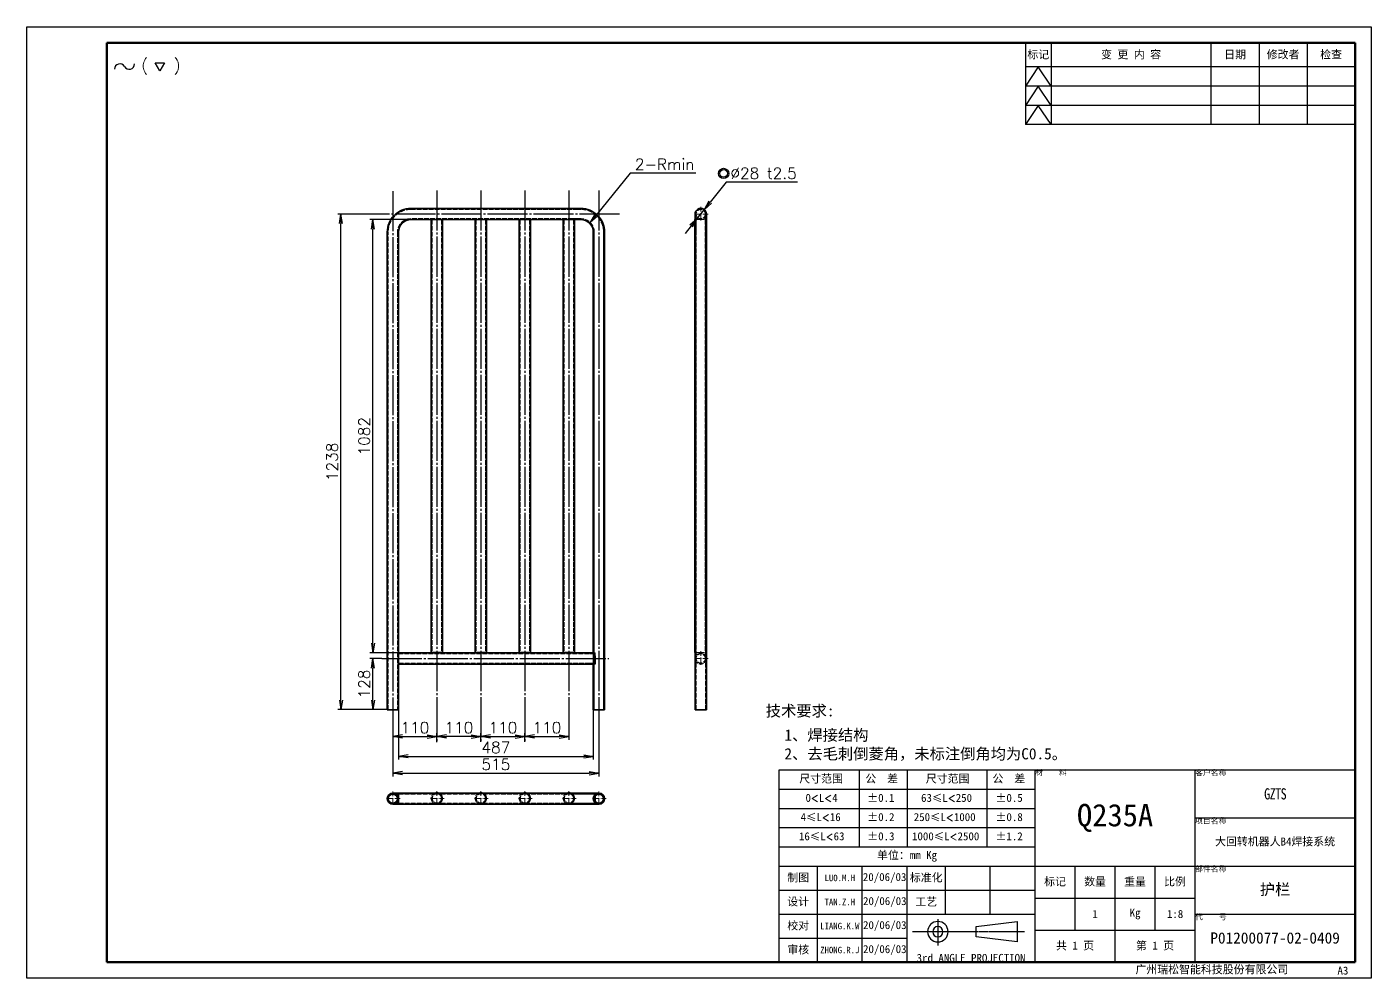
# Model space of a CAD drawing. Header units: millimetres. Extents: x -73083 to 81340, y -6859 to 6812.
# Drawn here: x 45136 to 48496, y -6850 to -4474 of the extents above; entities that cross this region are included whole.
import ezdxf

# ---------------------------------------------------------------- set-up
doc = ezdxf.new("R2010")
doc.units = ezdxf.units.MM
for name, pattern in [('AM_ISO02W050', [7.5, 6, -1.5]), ('AM_ISO08W050', [18, 12, -1.5, 3, -1.5]), ('CENTER-HOKUTO', [23, 20, -1, 1, -1]), ('DASHDOT', [18.5, 12, -3, 0.5, -3]), ('DASHED', [15, 12, -3])]:
    doc.linetypes.add(name, pattern=pattern)
doc.layers.add('A3', color=7, linetype='Continuous', plot=False)
for name, color, linetype, lineweight in [('AM_7', 2, 'AM_ISO08W050', 25), ('AM_HID', 1, 'AM_ISO02W050', 25), ('AM_VIS', 7, 'Continuous', 50), ('SOLID LINE', 7, 'Continuous', 30)]:
    doc.layers.add(name, color=color, linetype=linetype, lineweight=lineweight)
doc.layers.add('title_frame', color=7, linetype='Continuous')
doc.layers.add('word_dim', color=253, linetype='Continuous')
doc.styles.get("Standard").update_dxf_attribs({"font": 'romans.shx', "bigfont": 'bigfont.shx'})
doc.dimstyles.new('RS-1-8', dxfattribs={"dimscale": 8, "dimtxt": 3.5, "dimasz": 3, "dimexe": 1, "dimexo": 0, "dimgap": 1, "dimtad": 3, "dimdsep": 46, "dimtxsty": 'Standard', "dimblk1": 'OPEN', "dimblk2": 'OPEN', "dimsah": 1, "dimcen": 0, "dimclrd": 256, "dimclre": 256, "dimclrt": 3, "dimadec": 0, "dimazin": 0, "dimtfac": 1, "dimtmove": 0, "dimatfit": 3, "dimfxl": 0, "dimtolj": 1, "dimtzin": 0, "dimarcsym": 0})
doc.dimstyles.new('RS-1-8$3', dxfattribs={"dimscale": 8, "dimtxt": 3.5, "dimasz": 3, "dimexe": 1, "dimexo": 0, "dimgap": 1, "dimtad": 3, "dimtoh": 1, "dimdsep": 46, "dimtxsty": 'Standard', "dimblk1": 'OPEN', "dimblk2": 'OPEN', "dimsah": 1, "dimcen": 0, "dimclrd": 256, "dimclre": 256, "dimclrt": 3, "dimadec": 0, "dimazin": 0, "dimtfac": 1, "dimtmove": 0, "dimatfit": 3, "dimfxl": 0, "dimtolj": 1, "dimtzin": 0, "dimarcsym": 0})
doc.dimstyles.new('RS-1-8$4', dxfattribs={"dimscale": 8, "dimtxt": 3.5, "dimasz": 3, "dimexe": 1, "dimexo": 0, "dimgap": 1, "dimtad": 3, "dimtoh": 1, "dimdsep": 46, "dimtxsty": 'Standard', "dimblk1": 'OPEN', "dimblk2": 'OPEN', "dimsah": 1, "dimcen": 0, "dimclrd": 256, "dimclre": 256, "dimclrt": 3, "dimadec": 0, "dimazin": 0, "dimtfac": 1, "dimtmove": 0, "dimatfit": 3, "dimfxl": 0, "dimtolj": 1, "dimtzin": 0, "dimarcsym": 0})

# ---------------------------------------------------------------- blocks, each defined once
blk = doc.blocks.new('_Open')
at = {"color": 0, "lineweight": -2}
for p, q in [((-1, 0.17), (0, 0)), ((-1, -0.17), (0, 0)), ((0, 0), (-1, 0))]:
    blk.add_line(p, q, dxfattribs=at)
blk = doc.blocks.new('*D476')
at = {"layer": 'DEFPOINTS', "color": 0, "linetype": 'Continuous', "ltscale": 5}
for p in [(46829.2, -4930.8), (46811.7, -4952.7)]:
    blk.add_point(p, dxfattribs=at)
at = {"layer": 'word_dim', "linetype": 'Continuous', "lineweight": -2, "ltscale": 5}
for p, q in [((46884.4, -4862), (46844.2, -4912.1)), ((47062.5, -4862), (46884.4, -4862)), ((46811.7, -4952.7), (46829.2, -4930.8)), ((46796.6, -4971.4), (46781.6, -4990.1))]:
    blk.add_line(p, q, dxfattribs=at)
at = {"layer": 'word_dim', "linetype": 'Continuous', "lineweight": -2, "ltscale": 5, "xscale": 24, "yscale": 24, "zscale": 24}
for p, rotation in [((46829.2, -4930.8), 231.2568683288548), ((46811.7, -4952.7), 51.25686832885479)]:
    blk.add_blockref('_Open', p, dxfattribs=dict(at, rotation=rotation))
at = {"layer": 'word_dim', "color": 3, "linetype": 'Continuous', "ltscale": 5, "insert": (46977.5, -4840), "char_height": 28, "attachment_point": 5}
blk.add_mtext('\\A1;∅28 t2.5', dxfattribs=at)
blk = doc.blocks.new('shiage0')
at = {"layer": 'word_dim', "color": 3, "linetype": 'Continuous'}
for centre, start, end in [((1.69, 0), 30, 180), ((4.61, 1.69), 210, 0)]:
    blk.add_arc(centre, 1.69, start, end, dxfattribs=at)
blk = doc.blocks.new('12')
at = {"layer": 'title_frame', "color": 3, "linetype": 'Continuous'}
blk.add_lwpolyline([(20.46, 3.03), (19.01, 5.53), (21.9, 5.53)], close=True, dxfattribs=at)
blk.add_blockref('shiage0', (6.23, 3.56), dxfattribs=at)
blk.add_text('(   )', height=3.5, dxfattribs=at).set_placement((14.64, 3.08))
blk = doc.blocks.new('*D466')
at = {"layer": 'DEFPOINTS', "color": 0, "ltscale": 5}
for p in [(46050.9, -6189.7), (46160.9, -6246.7), (46160.9, -6261.3)]:
    blk.add_point(p, dxfattribs=at)
at = {"layer": 'word_dim', "lineweight": -2, "ltscale": 5}
for p, q in [((46050.9, -6189.7), (46050.9, -6254.7)), ((46074.9, -6246.7), (46136.9, -6246.7)), ((46160.9, -6261.3), (46160.9, -6238.7))]:
    blk.add_line(p, q, dxfattribs=at)
at = {"layer": 'word_dim', "lineweight": -2, "ltscale": 5, "xscale": 24, "yscale": 24, "zscale": 24, "rotation": 180}
blk.add_blockref('_Open', (46050.9, -6246.7), dxfattribs=at)
at = {"layer": 'word_dim', "lineweight": -2, "ltscale": 5, "xscale": 24, "yscale": 24, "zscale": 24}
blk.add_blockref('_Open', (46160.9, -6246.7), dxfattribs=at)
at = {"layer": 'word_dim', "color": 3, "ltscale": 5, "insert": (46105.9, -6224.7), "char_height": 28, "attachment_point": 5}
blk.add_mtext('\\A1;110', dxfattribs=at)
blk = doc.blocks.new('*D467')
at = {"layer": 'DEFPOINTS', "color": 0, "ltscale": 5}
for p in [(46160.9, -6246.7), (46160.9, -6260.3), (46270.9, -6260.3)]:
    blk.add_point(p, dxfattribs=at)
at = {"layer": 'word_dim', "lineweight": -2, "ltscale": 5}
for p, q in [((46160.9, -6260.3), (46160.9, -6238.7)), ((46246.9, -6246.7), (46184.9, -6246.7)), ((46270.9, -6260.3), (46270.9, -6238.7))]:
    blk.add_line(p, q, dxfattribs=at)
at = {"layer": 'word_dim', "lineweight": -2, "ltscale": 5, "xscale": 24, "yscale": 24, "zscale": 24, "rotation": 180}
blk.add_blockref('_Open', (46160.9, -6246.7), dxfattribs=at)
at = {"layer": 'word_dim', "lineweight": -2, "ltscale": 5, "xscale": 24, "yscale": 24, "zscale": 24}
blk.add_blockref('_Open', (46270.9, -6246.7), dxfattribs=at)
at = {"layer": 'word_dim', "color": 3, "ltscale": 5, "insert": (46215.9, -6224.7), "char_height": 28, "attachment_point": 5}
blk.add_mtext('\\A1;110', dxfattribs=at)
blk = doc.blocks.new('*D468')
at = {"layer": 'DEFPOINTS', "color": 0, "ltscale": 5}
for p in [(46380.9, -6246.7), (46270.9, -6260.3), (46380.9, -6260.3)]:
    blk.add_point(p, dxfattribs=at)
at = {"layer": 'word_dim', "lineweight": -2, "ltscale": 5}
for p, q in [((46270.9, -6260.3), (46270.9, -6238.7)), ((46294.9, -6246.7), (46356.9, -6246.7)), ((46380.9, -6260.3), (46380.9, -6238.7))]:
    blk.add_line(p, q, dxfattribs=at)
at = {"layer": 'word_dim', "lineweight": -2, "ltscale": 5, "xscale": 24, "yscale": 24, "zscale": 24, "rotation": 180}
blk.add_blockref('_Open', (46270.9, -6246.7), dxfattribs=at)
at = {"layer": 'word_dim', "lineweight": -2, "ltscale": 5, "xscale": 24, "yscale": 24, "zscale": 24}
blk.add_blockref('_Open', (46380.9, -6246.7), dxfattribs=at)
at = {"layer": 'word_dim', "color": 3, "ltscale": 5, "insert": (46325.9, -6224.7), "char_height": 28, "attachment_point": 5}
blk.add_mtext('\\A1;110', dxfattribs=at)
blk = doc.blocks.new('*D469')
at = {"layer": 'DEFPOINTS', "color": 0, "ltscale": 5}
for p in [(46490.9, -6188.7), (46490.9, -6246.7), (46380.9, -6260.3)]:
    blk.add_point(p, dxfattribs=at)
at = {"layer": 'word_dim', "lineweight": -2, "ltscale": 5}
for p, q in [((46490.9, -6188.7), (46490.9, -6254.7)), ((46380.9, -6260.3), (46380.9, -6238.7)), ((46404.9, -6246.7), (46466.9, -6246.7))]:
    blk.add_line(p, q, dxfattribs=at)
at = {"layer": 'word_dim', "lineweight": -2, "ltscale": 5, "xscale": 24, "yscale": 24, "zscale": 24, "rotation": 180}
blk.add_blockref('_Open', (46380.9, -6246.7), dxfattribs=at)
at = {"layer": 'word_dim', "lineweight": -2, "ltscale": 5, "xscale": 24, "yscale": 24, "zscale": 24}
blk.add_blockref('_Open', (46490.9, -6246.7), dxfattribs=at)
at = {"layer": 'word_dim', "color": 3, "ltscale": 5, "insert": (46435.9, -6224.7), "char_height": 28, "attachment_point": 5}
blk.add_mtext('\\A1;110', dxfattribs=at)
blk = doc.blocks.new('*D470')
at = {"layer": 'DEFPOINTS', "color": 0, "ltscale": 5}
for p in [(46050.9, -6189.7), (46565.9, -6184.5), (46565.9, -6338.4)]:
    blk.add_point(p, dxfattribs=at)
at = {"layer": 'word_dim', "lineweight": -2, "ltscale": 5}
for p, q in [((46050.9, -6189.7), (46050.9, -6346.4)), ((46565.9, -6184.5), (46565.9, -6346.4)), ((46074.9, -6338.4), (46541.9, -6338.4))]:
    blk.add_line(p, q, dxfattribs=at)
at = {"layer": 'word_dim', "lineweight": -2, "ltscale": 5, "xscale": 24, "yscale": 24, "zscale": 24, "rotation": 180}
blk.add_blockref('_Open', (46050.9, -6338.4), dxfattribs=at)
at = {"layer": 'word_dim', "lineweight": -2, "ltscale": 5, "xscale": 24, "yscale": 24, "zscale": 24}
blk.add_blockref('_Open', (46565.9, -6338.4), dxfattribs=at)
at = {"layer": 'word_dim', "color": 3, "ltscale": 5, "insert": (46308.4, -6316.4), "char_height": 28, "attachment_point": 5}
blk.add_mtext('\\A1;515', dxfattribs=at)
blk = doc.blocks.new('*D471')
at = {"layer": 'DEFPOINTS', "color": 0, "ltscale": 5}
for p in [(46544.1, -4963.1), (46523.1, -4989.2)]:
    blk.add_point(p, dxfattribs=at)
at = {"layer": 'word_dim', "lineweight": -2, "ltscale": 5}
for p, q in [((46644.2, -4839.5), (46559.2, -4944.5)), ((46808.2, -4839.5), (46644.2, -4839.5))]:
    blk.add_line(p, q, dxfattribs=at)
at = {"layer": 'word_dim', "lineweight": -2, "ltscale": 5, "xscale": 24, "yscale": 24, "zscale": 24, "rotation": 231.0047292198497}
blk.add_blockref('_Open', (46544.1, -4963.1), dxfattribs=at)
at = {"layer": 'word_dim', "color": 3, "ltscale": 5, "insert": (46730.2, -4817.5), "char_height": 28, "attachment_point": 5}
blk.add_mtext('\\A1;{\\Fromans,bigfont|c134;2-Rmin}', dxfattribs=at)
blk = doc.blocks.new('*D472')
at = {"layer": 'DEFPOINTS', "color": 0, "ltscale": 5}
for p in [(46001.2, -6051.7), (46023.2, -6051.7), (46036.9, -6179.7)]:
    blk.add_point(p, dxfattribs=at)
at = {"layer": 'word_dim', "lineweight": -2, "ltscale": 5}
for p, q in [((46023.2, -6051.7), (45993.2, -6051.7)), ((46001.2, -6155.7), (46001.2, -6075.7)), ((46036.9, -6179.7), (45993.2, -6179.7))]:
    blk.add_line(p, q, dxfattribs=at)
at = {"layer": 'word_dim', "lineweight": -2, "ltscale": 5, "xscale": 24, "yscale": 24, "zscale": 24}
for p, rotation in [((46001.2, -6051.7), 90), ((46001.2, -6179.7), 270)]:
    blk.add_blockref('_Open', p, dxfattribs=dict(at, rotation=rotation))
at = {"layer": 'word_dim', "color": 3, "ltscale": 5, "insert": (45979.2, -6115.7), "char_height": 28, "attachment_point": 5, "rotation": 90}
blk.add_mtext('\\A1;128', dxfattribs=at)
blk = doc.blocks.new('*D473')
at = {"layer": 'DEFPOINTS', "color": 0, "ltscale": 5}
for p in [(45921.2, -4941.7), (46027.7, -4941.7), (46036.9, -6179.7)]:
    blk.add_point(p, dxfattribs=at)
at = {"layer": 'word_dim', "lineweight": -2, "ltscale": 5}
for p, q in [((46027.7, -4941.7), (45913.2, -4941.7)), ((45921.2, -6155.7), (45921.2, -4965.7)), ((46036.9, -6179.7), (45913.2, -6179.7))]:
    blk.add_line(p, q, dxfattribs=at)
at = {"layer": 'word_dim', "lineweight": -2, "ltscale": 5, "xscale": 24, "yscale": 24, "zscale": 24}
for p, rotation in [((45921.2, -4941.7), 90), ((45921.2, -6179.7), 270)]:
    blk.add_blockref('_Open', p, dxfattribs=dict(at, rotation=rotation))
at = {"layer": 'word_dim', "color": 3, "ltscale": 5, "insert": (45899.2, -5560.7), "char_height": 28, "attachment_point": 5, "rotation": 90}
blk.add_mtext('\\A1;1238', dxfattribs=at)
blk = doc.blocks.new('*D474')
at = {"layer": 'DEFPOINTS', "color": 0, "ltscale": 5}
for p in [(46064.9, -6179.7), (46551.9, -6179.7), (46551.9, -6296.3)]:
    blk.add_point(p, dxfattribs=at)
at = {"layer": 'word_dim', "lineweight": -2, "ltscale": 5}
for p, q in [((46064.9, -6179.7), (46064.9, -6304.3)), ((46551.9, -6179.7), (46551.9, -6304.3)), ((46088.9, -6296.3), (46527.9, -6296.3))]:
    blk.add_line(p, q, dxfattribs=at)
at = {"layer": 'word_dim', "lineweight": -2, "ltscale": 5, "xscale": 24, "yscale": 24, "zscale": 24, "rotation": 180}
blk.add_blockref('_Open', (46064.9, -6296.3), dxfattribs=at)
at = {"layer": 'word_dim', "lineweight": -2, "ltscale": 5, "xscale": 24, "yscale": 24, "zscale": 24}
blk.add_blockref('_Open', (46551.9, -6296.3), dxfattribs=at)
at = {"layer": 'word_dim', "color": 3, "ltscale": 5, "insert": (46308.4, -6274.3), "char_height": 28, "attachment_point": 5}
blk.add_mtext('\\A1;487', dxfattribs=at)
blk = doc.blocks.new('*D475')
at = {"layer": 'DEFPOINTS', "color": 0, "ltscale": 5}
for p in [(46001.2, -4955.7), (46095.9, -4955.7), (46064.9, -6037.7)]:
    blk.add_point(p, dxfattribs=at)
at = {"layer": 'word_dim', "lineweight": -2, "ltscale": 5}
for p, q in [((46095.9, -4955.7), (45993.2, -4955.7)), ((46001.2, -6013.7), (46001.2, -4979.7)), ((46064.9, -6037.7), (45993.2, -6037.7))]:
    blk.add_line(p, q, dxfattribs=at)
at = {"layer": 'word_dim', "lineweight": -2, "ltscale": 5, "xscale": 24, "yscale": 24, "zscale": 24}
for p, rotation in [((46001.2, -4955.7), 90), ((46001.2, -6037.7), 270)]:
    blk.add_blockref('_Open', p, dxfattribs=dict(at, rotation=rotation))
at = {"layer": 'word_dim', "color": 3, "ltscale": 5, "insert": (45979.2, -5496.7), "char_height": 28, "attachment_point": 5, "rotation": 90}
blk.add_mtext('\\A1;1082', dxfattribs=at)

msp = doc.modelspace()

# ---------------------------------------------------------------- linework, layer by layer
at = {"layer": 'A3', "linetype": 'Continuous'}
msp.add_lwpolyline([(45136.11459, -4474.23229), (48496.11459, -4474.23229), (48496.11459, -6850.23229), (45136.11459, -6850.23229)], close=True, dxfattribs=at)
at = {"layer": 'AM_7', "linetype": 'DASHDOT', "lineweight": 13}
for p, q in [((46820.4472, -4923.53785), (46820.4472, -4959.93793)), ((46838.64727, -4941.73792), (46802.24725, -4941.73792)), ((46820.4472, -6033.53791), (46820.4472, -6069.9379)), ((46838.64727, -6051.7379), (46802.24725, -6051.7379)), ((46050.86627, -6383.74952), (46050.86627, -6420.14954)), ((46160.86523, -6383.10987), (46160.86523, -6419.50989)), ((46270.86523, -6383.10987), (46270.86523, -6419.50989)), ((46380.86523, -6383.10987), (46380.86523, -6419.50989)), ((46490.86523, -6383.10987), (46490.86523, -6419.50989)), ((46565.86627, -6383.74952), (46565.86627, -6420.14954)), ((46069.06628, -6401.94947), (46032.66626, -6401.94947)), ((46179.06524, -6401.30994), (46142.66525, -6401.30994)), ((46289.06524, -6401.30994), (46252.66522, -6401.30994)), ((46399.06524, -6401.30994), (46362.66522, -6401.30994)), ((46509.06524, -6401.30994), (46472.66522, -6401.30994)), ((46584.06628, -6401.94947), (46547.66626, -6401.94947))]:
    msp.add_line(p, q, dxfattribs=at)
at = {"layer": 'AM_HID', "linetype": 'DASHED', "lineweight": 13}
for p, q in [((46095.86627, -4930.23792), (46500.86627, -4930.23792)), ((46520.86627, -4927.73792), (46500.86627, -4927.73792)), ((46500.86627, -4930.23792), (46520.86627, -4930.23792)), ((46520.86627, -4930.23792), (46500.86627, -4930.23792)), ((46500.86627, -4953.23792), (46095.86627, -4953.23792)), ((46146.86523, -4955.73792), (46174.86523, -4955.73792)), ((46149.36523, -4955.73792), (46149.36523, -6036.7379)), ((46172.36523, -4955.73792), (46172.36523, -6036.7379)), ((46256.86523, -4955.73792), (46284.86523, -4955.73792)), ((46259.36523, -4955.73792), (46259.36523, -6036.7379)), ((46282.36523, -4955.73792), (46282.36523, -6036.7379)), ((46366.86523, -4955.73792), (46394.86523, -4955.73792)), ((46369.36523, -4955.73792), (46369.36523, -6036.7379)), ((46392.36523, -4955.73792), (46392.36523, -6036.7379)), ((46476.86523, -4955.73792), (46500.86627, -4955.73792)), ((46479.36523, -4955.73792), (46479.36523, -6036.7379)), ((46500.86627, -4953.23792), (46520.86627, -4953.23792)), ((46520.86627, -4953.23792), (46500.86627, -4953.23792)), ((46500.86627, -4955.73792), (46520.86627, -4955.73792)), ((46502.36523, -4955.73792), (46502.36523, -6036.7379)), ((46806.4472, -4986.73792), (46806.4472, -4955.71045)), ((46808.30767, -4955.73792), (46808.30767, -6036.7379)), ((46808.30767, -4955.73792), (46808.30767, -6036.7379)), ((46808.30767, -4955.73792), (46808.30767, -6036.7379)), ((46808.30767, -4955.73792), (46808.30767, -6036.7379)), ((46808.9472, -4941.73792), (46808.9472, -4986.73792)), ((46808.9472, -4986.73792), (46808.9472, -4941.7594)), ((46831.30767, -4955.73792), (46831.30767, -6036.7379)), ((46831.30767, -4955.73792), (46831.30767, -6036.7379)), ((46831.30767, -4955.73792), (46831.30767, -6036.7379)), ((46831.30767, -4955.73792), (46831.30767, -6036.7379)), ((46831.9472, -4941.73792), (46831.9472, -4986.73792)), ((46833.80767, -4955.73792), (46833.80767, -6036.7379)), ((46833.80767, -4955.73792), (46833.80767, -6036.7379)), ((46833.80767, -4955.73792), (46833.80767, -6036.7379)), ((46833.80767, -4955.73792), (46833.80767, -6036.7379)), ((46834.4472, -4986.73792), (46834.4472, -4941.7378)), ((46039.36627, -6179.7379), (46039.36627, -4986.73792)), ((46062.36627, -4986.73792), (46062.36627, -6179.7379)), ((46551.86627, -4986.73792), (46551.86627, -6179.7379)), ((46554.36627, -4986.73792), (46554.36627, -6179.7379)), ((46554.36627, -6179.7379), (46554.36627, -4986.73792)), ((46577.36627, -4986.73792), (46577.36627, -6179.7379)), ((46577.36627, -6179.7379), (46577.36627, -4986.73792)), ((46579.86627, -6179.7379), (46579.86627, -4986.73792)), ((46806.4472, -6036.73798), (46806.4472, -4986.73792)), ((46808.9472, -6179.7379), (46808.9472, -4986.73792)), ((46808.9472, -6179.7379), (46808.9472, -4986.73792)), ((46831.9472, -6179.7379), (46831.9472, -4986.73792)), ((46831.9472, -6179.7379), (46831.9472, -4986.73792)), ((46834.4472, -6179.7379), (46834.4472, -4986.73792)), ((46064.86627, -6063.2379), (46064.86627, -6040.2379)), ((46064.86627, -6040.2379), (46542.86627, -6040.2379)), ((46551.86627, -6065.7379), (46551.86627, -6037.7379)), ((46542.86627, -6063.2379), (46064.86627, -6063.2379)), ((46050.88772, -6413.44947), (46095.86627, -6413.44947)), ((46064.86627, -6387.94947), (46095.86627, -6387.94947)), ((46542.86627, -6390.44947), (46064.86627, -6390.44947)), ((46542.86627, -6413.44947), (46064.86627, -6413.44947)), ((46095.86627, -6387.94947), (46500.86627, -6387.94947)), ((46095.86627, -6390.44947), (46500.86627, -6390.44947)), ((46095.86627, -6413.44947), (46500.86627, -6413.44947)), ((46520.86627, -6387.94947), (46500.86627, -6387.94947)), ((46520.86627, -6390.44947), (46500.86627, -6390.44947)), ((46520.86627, -6413.44947), (46500.86627, -6413.44947)), ((46520.86627, -6387.94947), (46556.86621, -6387.94947)), ((46520.86627, -6390.44947), (46565.86627, -6390.44947)), ((46520.86627, -6413.44947), (46565.86627, -6413.44947))]:
    msp.add_line(p, q, dxfattribs=at)
at = {"layer": 'AM_HID', "linetype": 'DASHED', "lineweight": 13, "ltscale": 0.099974}
msp.add_line((46504.86523, -4955.73792), (46500.86627, -4955.73792), dxfattribs=at)
at = {"layer": 'AM_HID', "linetype": 'DASHED', "lineweight": 13, "ltscale": 0.334012}
for p, q in [((46819.80767, -4955.73792), (46806.4472, -4955.73792)), ((46806.4472, -6036.7379), (46819.80767, -6036.7379))]:
    msp.add_line(p, q, dxfattribs=at)
at = {"layer": 'AM_HID', "linetype": 'DASHED', "lineweight": 13, "ltscale": 0.35}
for p, q in [((46833.80767, -4955.73792), (46819.80767, -4955.73792)), ((46542.86627, -6040.2379), (46556.86627, -6040.2379)), ((46819.80767, -6036.7379), (46833.80767, -6036.7379)), ((46542.86627, -6063.2379), (46556.86627, -6063.2379)), ((46556.86627, -6390.44947), (46542.86627, -6390.44947)), ((46556.86627, -6413.44947), (46542.86627, -6413.44947))]:
    msp.add_line(p, q, dxfattribs=at)
at = {"layer": 'AM_HID', "linetype": 'DASHED', "lineweight": 13, "ltscale": 0.125}
for p, q in [((46556.86627, -6037.7379), (46551.86627, -6037.7379)), ((46556.86627, -6065.7379), (46551.86627, -6065.7379))]:
    msp.add_line(p, q, dxfattribs=at)
at = {"layer": 'AM_HID', "linetype": 'DASHED', "lineweight": 13, "ltscale": 0.182201}
msp.add_line((46556.86627, -6037.7379), (46556.86627, -6045.02594), dxfattribs=at)
at = {"layer": 'AM_HID', "linetype": 'DASHED', "lineweight": 13, "ltscale": 0.019095}
msp.add_line((46051.65106, -6413.42273), (46050.88772, -6413.44947), dxfattribs=at)
at = {"layer": 'AM_HID', "linetype": 'DASHED', "lineweight": 13, "ltscale": 0.2875}
msp.add_line((46064.86627, -6401.94947), (46064.86627, -6390.44947), dxfattribs=at)
at = {"layer": 'AM_HID', "linetype": 'DASHED', "lineweight": 13, "ltscale": 0.089124}
msp.add_line((46556.86627, -6391.22571), (46556.86627, -6394.79065), dxfattribs=at)
at = {"layer": 'AM_HID', "linetype": 'DASHED', "lineweight": 13, "ltscale": 0.089099}
msp.add_line((46556.86627, -6409.10938), (46556.86627, -6412.67334), dxfattribs=at)
at = {"layer": 'AM_HID', "linetype": 'DASHED', "lineweight": 13}
for points in [[(46831.9472, -4986.73792), (46831.9472, -4942.76624), (46831.9472, -4941.76392), (46831.92047, -4940.95313)], [(46050.08148, -6390.47632), (46051.32431, -6390.44947), (46065.20245, -6390.44947), (46095.86627, -6390.44947)]]:
    msp.add_lwpolyline(points, dxfattribs=at)
for centre, radius in [((46820.4472, -4941.73792), 11.5), ((46820.4472, -6051.7379), 14), ((46820.4472, -6051.7379), 11.5), ((46160.86523, -6401.30994), 11.5), ((46270.86523, -6401.30994), 11.5), ((46380.86523, -6401.30994), 11.5), ((46490.86523, -6401.30994), 11.5)]:
    msp.add_circle(centre, radius, dxfattribs=at)
for centre, radius, start, end in [((46095.86627, -4986.73792), 56.5, 90.0000025, 180.00000501), ((46520.86627, -4986.73792), 59, 0, 90.0000025), ((46520.86627, -4986.73792), 56.5, 0, 90.0000025), ((46520.86627, -4986.73792), 56.5, 0, 90.0000025), ((46095.86627, -4986.73792), 33.5, 90.0000025, 180.00000501), ((46520.86627, -4986.73792), 33.5, 0, 90.0000025), ((46520.86627, -4986.73792), 33.5, 0, 90.0000025), ((46520.86627, -4986.73792), 31, 0, 90.0000025), ((46820.42901, -4941.73523), 13.98195, 179.63744491, 183.92914327), ((46820.4472, -4941.73792), 14, 180.00002231, 0.00001565), ((46820.14813, -4941.74683), 11.20087, 180.06432171, 183.97210516), ((46050.86374, -6401.97132), 13.9784, 269.63977332, 273.9295351), ((46160.86523, -6401.30994), 14, 180.00000501, 72.61424775), ((46160.86523, -6401.30994), 14, 107.38575726, 180.00000501), ((46270.86523, -6401.30994), 14, 180.00000501, 72.61424775), ((46270.86523, -6401.30994), 14, 107.38575726, 180.00000501), ((46380.86523, -6401.30994), 14, 180.00000501, 72.61424775), ((46380.86523, -6401.30994), 14, 107.38575726, 180.00000501), ((46490.86523, -6401.30994), 14, 180.00000501, 72.61424775), ((46490.86523, -6401.30994), 14, 107.38575726, 180.00000501)]:
    msp.add_arc(centre, radius, start, end, dxfattribs=at)
at = {"layer": 'AM_VIS', "linetype": 'Continuous'}
for p, q in [((48456.11459, -4514.23229), (45336.11459, -4514.23229)), ((45336.11459, -6810.23229), (45336.11459, -4514.23229)), ((48456.11459, -6810.23229), (48456.11459, -4514.23229)), ((48456.11459, -6810.23229), (45336.11459, -6810.23229))]:
    msp.add_line(p, q, dxfattribs=at)
at = {"layer": 'AM_VIS', "lineweight": 35}
for p, q in [((46095.86627, -4927.73792), (46500.86627, -4927.73792)), ((46500.86627, -4927.73792), (46520.86627, -4927.73792)), ((46095.86627, -4955.73792), (46146.86523, -4955.73792)), ((46174.86523, -4955.73792), (46146.86523, -4955.73792)), ((46146.86523, -4955.73792), (46146.86523, -6036.7379)), ((46174.86523, -4955.73792), (46256.86523, -4955.73792)), ((46174.86523, -4955.73792), (46174.86523, -6036.7379)), ((46284.86523, -4955.73792), (46256.86523, -4955.73792)), ((46256.86523, -4955.73792), (46256.86523, -6036.7379)), ((46284.86523, -4955.73792), (46366.86523, -4955.73792)), ((46284.86523, -4955.73792), (46284.86523, -6036.7379)), ((46394.86523, -4955.73792), (46366.86523, -4955.73792)), ((46366.86523, -4955.73792), (46366.86523, -6036.7379)), ((46394.86523, -4955.73792), (46476.86523, -4955.73792)), ((46394.86523, -4955.73792), (46394.86523, -6036.7379)), ((46504.86523, -4955.73792), (46476.86523, -4955.73792)), ((46476.86523, -4955.73792), (46476.86523, -6036.7379)), ((46504.86523, -4955.73792), (46504.86523, -6036.7379)), ((46805.80767, -4955.73792), (46805.80767, -6036.7379)), ((46805.80767, -4955.73792), (46805.80767, -6036.7379)), ((46805.80767, -4955.73792), (46805.80767, -6036.7379)), ((46805.80767, -4955.73792), (46805.80767, -6036.7379)), ((46806.4472, -4941.73792), (46806.4472, -4986.73792)), ((46834.4472, -4941.73792), (46834.4472, -4986.73792)), ((46036.86627, -6179.7379), (46036.86627, -4986.73792)), ((46064.86627, -4986.73792), (46064.86627, -5796.7379)), ((46551.86627, -6037.7379), (46551.86627, -4986.73792)), ((46579.86627, -4986.73792), (46579.86627, -6179.7379)), ((46806.4472, -6179.7379), (46806.4472, -4986.73792)), ((46834.4472, -6179.7379), (46834.4472, -4986.73792)), ((46064.86627, -5799.2379), (46064.86627, -5824.2379)), ((46064.86627, -5826.7379), (46064.86627, -6179.7379)), ((46551.86627, -6037.7379), (46064.86627, -6037.7379)), ((46064.86627, -6065.7379), (46064.86627, -6045.02594)), ((46146.86523, -6036.7379), (46174.86523, -6036.7379)), ((46256.86523, -6036.7379), (46284.86523, -6036.7379)), ((46366.86523, -6036.7379), (46394.86523, -6036.7379)), ((46476.86523, -6036.7379), (46504.86523, -6036.7379)), ((46556.86627, -6045.02594), (46556.86627, -6065.7379)), ((46806.4472, -6179.7379), (46806.4472, -6036.73798)), ((46551.86627, -6065.7379), (46064.86627, -6065.7379)), ((46551.86627, -6179.7379), (46551.86627, -6065.7379)), ((46064.86627, -6179.7379), (46036.86627, -6179.7379)), ((46579.86627, -6179.7379), (46551.86627, -6179.7379)), ((46050.77585, -6415.94959), (46095.86627, -6415.94947)), ((46556.86627, -6387.94947), (46064.86627, -6387.94947)), ((46556.86627, -6415.94947), (46064.86627, -6415.94947)), ((46095.86627, -6415.94947), (46500.86627, -6415.94947)), ((46520.86627, -6415.94947), (46500.86627, -6415.94947)), ((46520.86627, -6415.94947), (46565.86627, -6415.94947))]:
    msp.add_line(p, q, dxfattribs=at)
at = {"layer": 'AM_VIS', "lineweight": 35, "ltscale": 0.400026}
msp.add_line((46520.86627, -4955.73792), (46504.86523, -4955.73792), dxfattribs=at)
at = {"layer": 'AM_VIS', "lineweight": 35, "ltscale": 0.015988}
for p, q in [((46806.4472, -4955.73792), (46805.80767, -4955.73792)), ((46805.80767, -6036.7379), (46806.4472, -6036.7379))]:
    msp.add_line(p, q, dxfattribs=at)
at = {"layer": 'AM_VIS', "lineweight": 35, "ltscale": 0.351593}
msp.add_line((46806.4472, -4955.71045), (46806.4472, -4941.64673), dxfattribs=at)
at = {"layer": 'AM_VIS', "lineweight": 35, "ltscale": 0.0625}
for p, q in [((46064.86627, -5796.7379), (46064.86627, -5799.2379)), ((46064.86627, -5824.2379), (46064.86627, -5826.7379))]:
    msp.add_line(p, q, dxfattribs=at)
at = {"layer": 'AM_VIS', "lineweight": 35, "ltscale": 0.182201}
msp.add_line((46064.86627, -6045.02594), (46064.86627, -6037.7379), dxfattribs=at)
at = {"layer": 'AM_VIS', "lineweight": 35, "ltscale": 0.349939}
msp.add_line((46820.44476, -6179.7379), (46806.4472, -6179.7379), dxfattribs=at)
at = {"layer": 'AM_VIS', "lineweight": 35, "ltscale": 0.350061}
msp.add_line((46834.4472, -6179.7379), (46820.44476, -6179.7379), dxfattribs=at)
at = {"layer": 'AM_VIS', "lineweight": 35, "ltscale": 0.35}
msp.add_line((46064.86627, -6401.94947), (46064.86627, -6387.94947), dxfattribs=at)
at = {"layer": 'AM_VIS', "lineweight": 35, "ltscale": 0.307156}
msp.add_line((46064.86627, -6414.23572), (46064.86627, -6401.94947), dxfattribs=at)
at = {"layer": 'AM_VIS', "lineweight": 35, "ltscale": 0.042844}
for p, q in [((46064.86627, -6415.94947), (46064.86627, -6414.23572)), ((46556.86627, -6414.23572), (46556.86627, -6415.94947))]:
    msp.add_line(p, q, dxfattribs=at)
at = {"layer": 'AM_VIS', "lineweight": 35, "ltscale": 0.225002}
msp.add_line((46556.86621, -6387.94947), (46565.86627, -6387.94947), dxfattribs=at)
at = {"layer": 'AM_VIS', "lineweight": 35, "ltscale": 0.081906}
msp.add_line((46556.86627, -6387.94947), (46556.86627, -6391.22571), dxfattribs=at)
at = {"layer": 'AM_VIS', "lineweight": 35, "ltscale": 0.357968}
msp.add_line((46556.86627, -6394.79065), (46556.86627, -6409.10938), dxfattribs=at)
at = {"layer": 'AM_VIS', "lineweight": 35, "ltscale": 0.039059}
msp.add_line((46556.86627, -6412.67334), (46556.86627, -6414.23572), dxfattribs=at)
at = {"layer": 'AM_VIS', "lineweight": 35}
msp.add_lwpolyline([(46049.91089, -6387.98218), (46051.13781, -6387.94947), (46058.46649, -6387.94947), (46064.86627, -6387.94947)], dxfattribs=at)
for centre, radius in [((46050.86627, -6401.94947), 14), ((46050.86627, -6401.94947), 11.5), ((46565.86627, -6401.94947), 14), ((46565.86627, -6401.94947), 11.5)]:
    msp.add_circle(centre, radius, dxfattribs=at)
for centre, radius, start, end in [((46095.86627, -4986.73792), 59, 90.0000025, 180.00000501), ((46520.86627, -4986.73792), 59, 0, 90.0000025), ((46820.4472, -4941.73792), 14, 0.00001565, 180.00002231), ((46095.86627, -4986.73792), 31, 90.0000025, 180.00000501), ((46520.86627, -4986.73792), 31, 0, 90.0000025), ((46820.08197, -4941.74891), 14.36521, 0.04457601, 3.85755979), ((46160.86523, -6401.30994), 14, 72.61424775, 107.38575726), ((46270.86523, -6401.30994), 14, 72.61424775, 107.38575726), ((46380.86523, -6401.30994), 14, 72.61424775, 107.38575726), ((46490.86523, -6401.30994), 14, 72.61424775, 107.38575726)]:
    msp.add_arc(centre, radius, start, end, dxfattribs=at)
at = {"layer": 'title_frame', "linetype": 'Continuous'}
for p, q in [((47632.11459, -4514.23229), (47632.11459, -4718.23229)), ((47696.11459, -4514.23229), (47696.11459, -4718.23229)), ((48096.11459, -4718.23229), (48096.11459, -4514.23229)), ((48216.11459, -4514.23229), (48216.11459, -4718.23229)), ((48336.11459, -4514.23229), (48336.11459, -4718.23229)), ((48456.11459, -4718.23229), (48456.11459, -4514.23229)), ((48456.11459, -4574.23229), (47632.11459, -4574.23229)), ((47664.11459, -4574.23229), (47632.11459, -4622.23229)), ((47696.11459, -4622.23229), (47664.11459, -4574.23229)), ((48456.11459, -4622.23229), (47632.11459, -4622.23229)), ((47664.11459, -4622.23229), (47632.11459, -4670.23229)), ((47696.11459, -4670.23229), (47664.11459, -4622.23229)), ((48456.11459, -4670.23229), (47632.11459, -4670.23229)), ((47664.11459, -4670.23229), (47632.11459, -4718.23229)), ((47696.11459, -4718.23229), (47664.11459, -4670.23229)), ((48456.11459, -4718.23229), (47632.11459, -4718.23229)), ((47016.11459, -6330.23229), (48456.11459, -6330.23229)), ((47016.11459, -6810.23229), (47016.11459, -6330.23229)), ((47216.11459, -6330.23229), (47216.11459, -6522.23229)), ((47336.11459, -6330.23229), (47336.11459, -6522.23229)), ((47536.11459, -6522.23229), (47536.11459, -6330.23229)), ((47656.11459, -6810.23229), (47656.11459, -6330.23229)), ((48056.11459, -6810.23229), (48056.11459, -6330.23229)), ((48456.11459, -6810.23229), (48456.11459, -6330.23229)), ((47016.11459, -6378.23229), (47656.11459, -6378.23229)), ((47016.11459, -6426.23229), (47656.11459, -6426.23229)), ((48056.11459, -6450.23229), (48456.11459, -6450.23229)), ((47016.11459, -6474.23229), (47656.11459, -6474.23229)), ((47016.11459, -6522.23229), (47656.11459, -6522.23229)), ((47016.11459, -6570.23229), (48456.11459, -6570.23229)), ((47112.11459, -6810.23229), (47112.11459, -6570.23229)), ((47112.11459, -6810.23229), (47112.11459, -6570.23229)), ((47224.11459, -6810.23229), (47224.11459, -6570.23229)), ((47224.11459, -6810.23229), (47224.11459, -6570.23229)), ((47336.11459, -6810.23229), (47336.11459, -6570.23229)), ((47336.11459, -6810.23229), (47336.11459, -6570.23229)), ((47432.11459, -6690.23229), (47432.11459, -6570.23229)), ((47544.11459, -6690.23229), (47544.11459, -6570.23229)), ((47756.11459, -6730.23229), (47756.11459, -6570.23229)), ((47856.11459, -6810.23229), (47856.11459, -6570.23229)), ((47956.11459, -6730.23229), (47956.11459, -6570.23229)), ((47016.11459, -6630.23229), (47656.11459, -6630.23229)), ((47656.11459, -6650.23229), (48056.11459, -6650.23229)), ((47016.11459, -6690.23229), (47656.11459, -6690.23229)), ((48056.11459, -6690.23229), (48456.11459, -6690.23229)), ((47016.11459, -6750.23229), (47336.11459, -6750.23229)), ((47016.11459, -6750.23229), (47336.11459, -6750.23229)), ((47656.11459, -6730.23229), (48056.11459, -6730.23229)), ((47016.11459, -6810.23229), (48456.11459, -6810.23229)), ((47016.11459, -6810.23229), (48456.11459, -6810.23229))]:
    msp.add_line(p, q, dxfattribs=at)
at = {"layer": 'title_frame', "color": 2, "linetype": 'CENTER-HOKUTO'}
for p, q in [((47413.19047, -6702.88495), (47413.19047, -6769.03535)), ((47630.03527, -6734.37295), (47349.97127, -6734.37295))]:
    msp.add_line(p, q, dxfattribs=at)
at = {"layer": 'title_frame', "color": 3, "linetype": 'Continuous'}
for p, q in [((47509.19047, -6721.57295), (47611.59047, -6708.77295)), ((47611.59047, -6708.77295), (47611.59047, -6759.97295)), ((47509.19047, -6747.17295), (47509.19047, -6721.57295)), ((47611.59047, -6759.97295), (47509.19047, -6747.17295))]:
    msp.add_line(p, q, dxfattribs=at)
for radius in [25.6, 12.8]:
    msp.add_arc((47413.19047, -6734.37295), radius, 0, 359.98938268, dxfattribs=at)
at = {"layer": 'word_dim', "color": 2, "linetype": 'CENTER-HOKUTO', "ltscale": 5}
for p, q in [((46050.86627, -4884.13592), (46050.86627, -6189.7433)), ((46160.86523, -4883.13592), (46160.86523, -6260.31021)), ((46270.86523, -4883.13592), (46270.86523, -6260.31021)), ((46380.86523, -4883.13592), (46380.86523, -6260.31021)), ((46490.86523, -4883.13592), (46490.86523, -6188.7433)), ((46565.86627, -4883.13592), (46565.86627, -6188.7433)), ((46617.60688, -4941.73792), (46027.69575, -4941.73792)), ((46023.24551, -6051.7379), (46591.01415, -6051.7379))]:
    msp.add_line(p, q, dxfattribs=at)
at = {"layer": 'word_dim', "linetype": 'Continuous', "ltscale": 5}
for radius in [12.77746, 9.38761]:
    msp.add_circle((46877.68784, -4840.21921), radius, dxfattribs=at)

# ---------------------------------------------------------------- block references
at = {"layer": 'word_dim', "color": 3, "linetype": 'Continuous', "ltscale": 5, "xscale": 8, "yscale": 8, "zscale": 8}
msp.add_blockref('12', (45305.09492, -4608.58297), dxfattribs=at)

# ---------------------------------------------------------------- texts
at = {"layer": 'SOLID LINE', "ltscale": 0.5}
for s, insert, char_height, width, attachment_point in [('\\pt120;{\\fSimHei|b0|i0|c134|p2;\\C3;标记}', (47664.11459, -4544.23229), 20, 64, 5), ('\\pt120;{\\fSimHei|b0|i0|c134|p2;\\C3;变 更 内 容}', (47896.11459, -4544.23229), 20, 400, 5), ('\\pt120;{\\fSimHei|b0|i0|c134|p2;\\C3;日期}', (48156.11459, -4544.23229), 20, 120, 5), ('\\pt120;{\\fSimHei|b0|i0|c134|p2;\\C3;修改者}', (48276.11459, -4544.23229), 20, 120, 5), ('\\pt120;{\\fSimHei|b0|i0|c134|p2;\\C3;检查}', (48396.11459, -4544.23229), 20, 120, 5), ('\\pt168;{\\fSimHei|b0|i0|c134|p2;\\C3;技术要求:}', (46982.92206, -6168.56083), 28, 240.4842079, 1), ('\\pt168;{\\fSimHei|b0|i0|c134|p2;\\C3;\\P1、焊接结构\\P2、去毛刺倒菱角，未标注倒角均为C0.5。}', (47029.71665, -6182.49049), 28, 892.7274818, 1), ('\\pt120;{\\fSimHei|b0|i0|c134|p2;\\C3;尺寸范围}', (47066.67429, -6342.0008), 20, 362.4121507, 1), ('\\pt120;{\\fSimHei|b0|i0|c134|p2;\\C3;公  差}', (47231.90422, -6342.0008), 20, 362.4121507, 1), ('\\pt120;{\\fSimHei|b0|i0|c134|p2;\\C3;尺寸范围}', (47383.05391, -6342.0008), 20, 362.4121507, 1), ('\\pt120;{\\fSimHei|b0|i0|c134|p2;\\C3;公  差}', (47549.76308, -6342.0008), 20, 362.4121507, 1), ('{\\fSimHei|b0|i0|c134|p2;\\C3;材    料}', (47656.11459, -6330.23229), 14, 400, 1), ('\\pt84;{\\fSimHei|b0|i0|c134|p2;\\C3;客户名称}', (48056.11459, -6330.23229), 14, 400, 1), ('{\\fSimHei|b0|i0|c134|p2;\\W0.8;\\T0.9;\\C3;GZTS}', (48256.11459, -6390.23229), 28, 400, 5), ('\\pt120;{\\fSimHei|b0|i0|c134|p2;\\C3;0\\Fromans,bigfont|c134;\\H0.9583x;<\\fSimHei|b0|i0|c134|p2;\\H1.044x;L\\Fromans,bigfont|c134;\\H0.9583x;<\\fSimHei|b0|i0|c134|p2;\\H1.044x;4}', (47082.35884, -6390.0008), 20, 362.4121507, 1), ('\\pt120;{\\fSimHei|b0|i0|c134|p2;\\C3;%%P0.1}', (47236.77332, -6390.0008), 20, 362.4121507, 1), ('\\pt120;{\\fSimHei|b0|i0|c134|p2;\\C3;63\\H0.9583x;≤\\H1.044x;L\\Fromans,bigfont|c134;\\H0.9579x;<\\fSimHei|b0|i0|c134|p2;\\H1.044x;250}', (47371.18404, -6390.0008), 20, 362.4121507, 1), ('\\pt120;{\\fSimHei|b0|i0|c134|p2;\\C3;%%P0.5}', (47557.33592, -6390.0008), 20, 362.4121507, 1), ('\\pt336;{\\fSimHei|b0|i0|c134|p2;\\C3;Q235A}', (47856.11459, -6450.23229), 56, 400, 5), ('\\pt120;{\\fSimHei|b0|i0|c134|p2;\\C3;4\\H0.9583x;≤\\H1.043x;L\\Fromans,bigfont|c134;\\H0.9588x;<\\fSimHei|b0|i0|c134|p2;\\H1.043x;16}', (47070.08671, -6438.0008), 20, 362.4121507, 1), ('\\pt120;{\\fSimHei|b0|i0|c134|p2;\\C3;%%P0.2}', (47236.77332, -6438.0008), 20, 362.4121507, 1), ('\\pt120;{\\fSimHei|b0|i0|c134|p2;\\C3;250\\H0.9583x;≤\\H1.044x;L\\Fromans,bigfont|c134;\\H0.9579x;<\\fSimHei|b0|i0|c134|p2;\\H1.044x;1000}', (47352.92292, -6438.0008), 20, 362.4121507, 1), ('\\pt120;{\\fSimHei|b0|i0|c134|p2;\\C3;%%P0.8}', (47557.33592, -6438.0008), 20, 362.4121507, 1), ('\\pt84;{\\fSimHei|b0|i0|c134|p2;\\C3;项目名称}', (48056.11459, -6450.23229), 14, 400, 1), ('\\pt120;{\\fSimHei|b0|i0|c134|p2;\\C3;%%P0.3}', (47236.77332, -6486.0008), 20, 362.4121507, 1), ('\\pt120;{\\fSimHei|b0|i0|c134|p2;\\C3;%%P1.2}', (47557.33592, -6486.0008), 20, 362.4121507, 1), ('\\pt120;{\\fSimHei|b0|i0|c134|p2;\\C3;16\\H0.9583x;≤\\H1.044x;L\\Fromans,bigfont|c134;\\H0.9579x;<\\fSimHei|b0|i0|c134|p2;\\H1.044x;63}', (47065.96632, -6486.0008), 20, 362.4121507, 1), ('{\\fSimHei|b0|i0|c134|p2;\\C3;大回转机器人B4焊接系统}', (48256.11459, -6510.23229), 20, 400, 5), ('\\pt120;{\\fSimHei|b0|i0|c134|p2;\\C3;单位：mm Kg}', (47336.11459, -6546.23229), 20, 640, 5), ('\\pt84;{\\fSimHei|b0|i0|c134|p2;\\C3;部件名称}', (48056.11459, -6570.23229), 14, 400, 1), ('\\pt120;{\\fSimHei|b0|i0|c134|p2;\\C3;制图}', (47064.11459, -6600.23229), 20, 96, 5), ('\\pt60;{\\fSimHei|b0|i0|c134|p2;\\C3;制图}', (47064.11459, -6600.23229), 20, 96, 5), ('\\pt288;{\\fSimHei|b0|i0|c134|p2;\\H0.8x;\\C3;LUO.M.H}', (47168.11459, -6600.23229), 20, 112, 5), ('\\pt60;{\\fSimHei|b0|i0|c134|p2;\\C3;20/06/03}', (47280.11459, -6600.23229), 20, 112, 5), ('\\pt120;{\\fSimHei|b0|i0|c134|p2;\\C3;标准化}', (47384.11459, -6600.23229), 20, 96, 5), ('\\pt120;{\\fSimHei|b0|i0|c134|p2;\\C3;标记}', (47706.11459, -6610.23229), 20, 100, 5), ('\\pt120;{\\fSimHei|b0|i0|c134|p2;\\C3;数量}', (47806.11459, -6610.23229), 20, 100, 5), ('\\pt120;{\\fSimHei|b0|i0|c134|p2;\\C3;重量}', (47906.11459, -6610.23229), 20, 100, 5), ('\\pt120;{\\fSimHei|b0|i0|c134|p2;\\C3;比例}', (48006.11459, -6610.23229), 20, 100, 5), ('{\\fSimHei|b0|i0|c134|p2;\\C3;护栏}', (48256.11459, -6630.23229), 28, 400, 5), ('\\pt120;{\\fSimHei|b0|i0|c134|p2;\\C3;设计}', (47064.11459, -6660.23229), 20, 96, 5), ('\\pt60;{\\fSimHei|b0|i0|c134|p2;\\C3;设计}', (47064.11459, -6660.23229), 20, 96, 5), ('\\pt288;{\\fSimHei|b0|i0|c134|p2;\\H0.8x;\\C3;TAN.Z.H}', (47168.11459, -6660.23229), 20, 112, 5), ('\\pt60;{\\fSimHei|b0|i0|c134|p2;\\C3;20/06/03}', (47280.51967, -6660.23229), 20, 111.1898286, 5), ('\\pt120;{\\fSimHei|b0|i0|c134|p2;\\C3;工艺}', (47384.11459, -6660.23229), 20, 96, 5), ('\\pt120;{\\fSimHei|b0|i0|c134|p2;\\C3;1}', (47806.11459, -6690.23229), 20, 100, 5), ('\\pt120;{\\fSimHei|b0|i0|c134|p2;\\C3;Kg}', (47906.11459, -6690.23229), 20, 100, 5), ('\\pt120;{\\fSimHei|b0|i0|c134|p2;\\C3;1:8}', (48006.11459, -6690.23229), 20, 100, 5), ('\\pt120;{\\fSimHei|b0|i0|c134|p2;\\C3;校对}', (47064.11459, -6720.23229), 20, 96, 5), ('\\pt60;{\\fSimHei|b0|i0|c134|p2;\\C3;校对}', (47064.11459, -6720.23229), 20, 96, 5), ('\\pt288;{\\fSimHei|b0|i0|c134|p2;\\H0.8x;\\C3;LIANG.K.W}', (47168.11459, -6720.23229), 20, 112, 5), ('\\pt60;{\\fSimHei|b0|i0|c134|p2;\\C3;20/06/03}', (47280.51967, -6720.23229), 20, 111.1898286, 5), ('\\pt84;{\\fSimHei|b0|i0|c134|p2;\\C3;代    号}', (48056.11459, -6690.23229), 14, 400, 1), ('{\\fSimHei|b0|i0|c134|p2;\\C3;P01200077-02-0409}', (48256.11459, -6750.23229), 28, 400, 5), ('\\pt120;{\\fSimHei|b0|i0|c134|p2;\\C3;审核}', (47064.11459, -6780.23229), 20, 96, 5), ('\\pt60;{\\fSimHei|b0|i0|c134|p2;\\C3;审核}', (47064.11459, -6780.23229), 20, 96, 5), ('\\pt288;{\\fSimHei|b0|i0|c134|p2;\\H0.8x;\\C3;ZHONG.R.J}', (47168.11459, -6780.23229), 20, 112, 5), ('\\pt60;{\\fSimHei|b0|i0|c134|p2;\\C3;20/06/03}', (47280.51967, -6780.23229), 20, 111.1898286, 5), ('\\pt120;{\\fSimHei|b0|i0|c134|p2;\\C3;共 1 页}', (47756.11459, -6770.23229), 20, 200, 5), ('\\pt120;{\\fSimHei|b0|i0|c134|p2;\\C3;第 1 页}', (47956.11459, -6770.23229), 20, 200, 5), ('{\\fSimHei|b0|i0|c134|p2;\\C3;3rd ANGLE PROJECTION}', (47496.11459, -6810.23229), 20, 320, 8), ('\\pt120;{\\fSimHei|b0|i0|c134|p2;\\C3;广州瑞松智能科技股份有限公司}', (47907.0635, -6818.51612), 20, 628.4944651, 1), ('\\pt120;{\\fSimHei|b0|i0|c134|p2;\\C3;A3}', (48412.02555, -6821.41154), 20, 628.4944651, 1)]:
    msp.add_mtext(s, dxfattribs=dict(at, insert=insert, char_height=char_height, width=width, attachment_point=attachment_point))
at = {"layer": 'SOLID LINE', "ltscale": 0.5, "insert": (47348.53333, -6486.0008), "char_height": 20, "width": 362.4121507, "attachment_point": 1, "line_spacing_factor": 0.72}
msp.add_mtext('\\pt120;{\\fSimHei|b0|i0|c134|p2;\\C3;1000\\H0.9583x;≤\\H1.044x;L\\Fromans,bigfont|c134;\\H0.9579x;<\\fSimHei|b0|i0|c134|p2;\\H1.044x;2500}', dxfattribs=at)

# ---------------------------------------------------------------- dimensions: what is measured, and where the dimension line sits
at = {"layer": 'word_dim', "ltscale": 5}
dim = msp.add_radius_dim(center=(46523.06197, -4989.17958), mpoint=(46544.14206, -4963.14345), text='{\\Fromans,bigfont|c134;2-Rmin}', dimstyle='RS-1-8$4', override={"dimtofl": 0}, dxfattribs=at)
dim.commit()
dim.dimension.update_dxf_attribs({"geometry": '*D471', "text_midpoint": (46730.22259, -4839.53343), "dimtype": 164})
at = {"layer": 'word_dim', "linetype": 'Continuous', "ltscale": 5}
dim = msp.add_diameter_dim_2p(p1=(46811.66307, -4952.68549), p2=(46829.18631, -4930.84662), text='<> t2.5', dimstyle='RS-1-8$3', dxfattribs=at)
dim.commit()
dim.dimension.update_dxf_attribs({"geometry": '*D476', "text_midpoint": (46977.47754, -4862.02134), "dimtype": 163})
at = {"layer": 'word_dim', "ltscale": 5}
for base, p1, p2, picture, middle in [((45921.22588, -4941.73792), (46036.86627, -6179.7379), (46027.69575, -4941.73792), '*D473', (45899.22588, -5560.73791)), ((46001.18454, -4955.73792), (46064.86627, -6037.7379), (46095.86627, -4955.73792), '*D475', (45979.18454, -5496.73791)), ((46001.18454, -6051.7379), (46036.86627, -6179.7379), (46023.24551, -6051.7379), '*D472', (45979.18454, -6115.7379))]:
    dim = msp.add_linear_dim(base=base, p1=p1, p2=p2, angle=90, dimstyle='RS-1-8', dxfattribs=at)
    dim.commit()
    dim.dimension.update_dxf_attribs({"geometry": picture, "text_midpoint": middle})
for base, p1, p2, picture, middle in [((46551.86627, -6296.25801), (46064.86627, -6179.7379), (46551.86627, -6179.7379), '*D474', (46308.36627, -6274.25801)), ((46565.86627, -6338.35163), (46050.86627, -6189.7433), (46565.86627, -6184.53969), '*D470', (46308.36627, -6316.35163))]:
    dim = msp.add_linear_dim(base=base, p1=p1, p2=p2, dimstyle='RS-1-8', dxfattribs=at)
    dim.commit()
    dim.dimension.update_dxf_attribs({"geometry": picture, "text_midpoint": middle})
for base, p1, p2, picture, middle in [((46160.86523, -6246.69109), (46050.86627, -6189.7433), (46160.86523, -6261.31021), '*D466', (46105.86575, -6246.69109)), ((46160.86523, -6246.69109), (46270.86523, -6260.31021), (46160.86523, -6260.31021), '*D467', (46215.86523, -6246.69109)), ((46380.86523, -6246.69109), (46270.86523, -6260.31021), (46380.86523, -6260.31021), '*D468', (46325.86523, -6246.69109)), ((46490.86523, -6246.69109), (46380.86523, -6260.31021), (46490.86523, -6188.7433), '*D469', (46435.86523, -6246.69109))]:
    dim = msp.add_linear_dim(base=base, p1=p1, p2=p2, dimstyle='RS-1-8', dxfattribs=at)
    dim.commit()
    dim.dimension.update_dxf_attribs({"geometry": picture, "text_midpoint": middle, "dimtype": 160})

doc.saveas('drawing.dxf')
